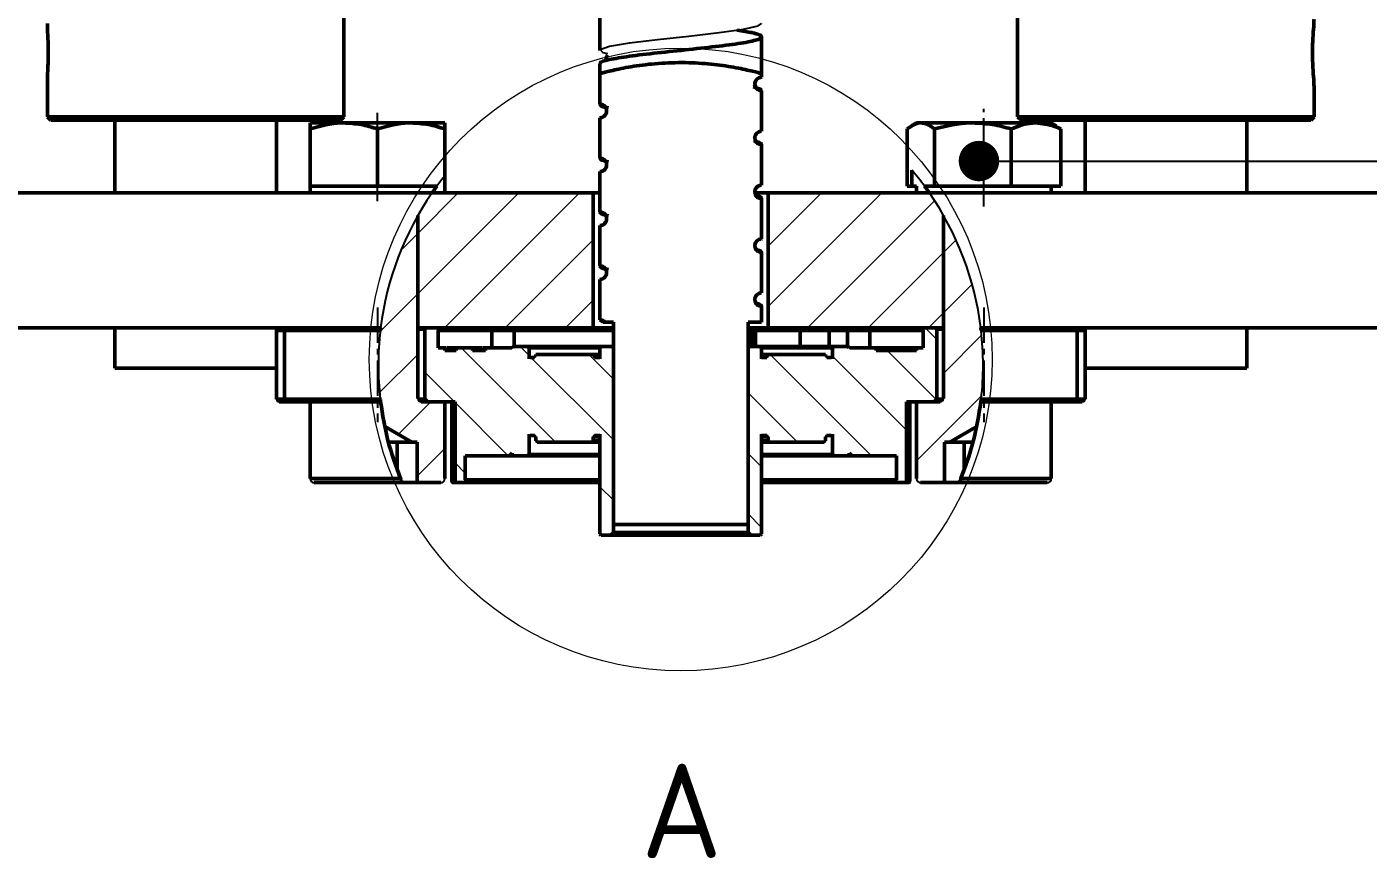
# Model space of a CAD drawing. Header units: millimetres. Extents: x 55 to 11032, y -227 to 3957.
# Drawn here: x 2209.2 to 2308.7, y 1951.5 to 2013.2 of the extents above; entities that cross this region are included whole.
import ezdxf
from ezdxf import colors
from ezdxf.entities.mleader import LeaderData, LeaderLine
from ezdxf.math import Vec2, Vec3

# ---------------------------------------------------------------- set-up
doc = ezdxf.new("R2010")
doc.units = ezdxf.units.MM
doc.header["$LTSCALE"] = 0.7
doc.linetypes.add('CENTER2', pattern=[1.125, 0.75, -0.125, 0.125, -0.125])
doc.layers.get('0').update_dxf_attribs({"color": 255})
for name, color, linetype, lineweight in [('AM_5', 10, 'Continuous', 25), ('AMC_Contour', 7, 'Continuous', 50), ('CON', 7, 'Continuous', 50)]:
    doc.layers.add(name, color=color, linetype=linetype, lineweight=lineweight)
doc.styles.add('TCVN-7284', font='tcvn+7284-2003r.ttf')
doc.styles.add('TCVN7824', font='tcvn+7284-2003r.ttf', dxfattribs={"height": 3.5})
pattern_1 = [(45, (212.7747, 1481.1403), (-2.245064, 2.245064), [])]
pattern_2 = [(135, (212.7747, 1481.1403), (-2.245064, -2.245064), [])]

# ---------------------------------------------------------------- blocks, each defined once
blk = doc.blocks.new('_Dot')
at = {"color": 0, "linetype": 'ByBlock', "lineweight": -2}
blk.add_line((-0.5, 0), (-1, 0), dxfattribs=at)
at = {"color": 0, "linetype": 'ByBlock', "const_width": 0.5}
blk.add_lwpolyline([(-0.25, 0, 1), (0.25, 0, 1)], format="xyb", close=True, dxfattribs=at)
blk = doc.blocks.new('*U846')
at = {"layer": 'AM_5', "color": 0, "linetype": 'CENTER2', "ltscale": 5, "transparency": 16777216}
blk.add_line((0, -3.432), (0, 3.432), dxfattribs=at)
blk = doc.blocks.new('*U847')
at = {"layer": 'AM_5', "color": 0, "linetype": 'CENTER2', "ltscale": 5, "transparency": 16777216}
blk.add_line((0, -3.627), (0, 3.627), dxfattribs=at)

msp = doc.modelspace()

# ---------------------------------------------------------------- hatches: boundary and pattern name
at = {"linetype": 'Continuous', "lineweight": 18}
h = msp.add_hatch(dxfattribs=at)
h.set_pattern_fill('ANSI31', style=0)
h.set_pattern_definition(pattern_1)
edge = h.paths.add_edge_path(flags=0)
edge.add_line((2251.234, 2000.912), (2239.279, 2000.912))
edge.add_arc((2257.734, 1988.15), 22.438, 145.3351, 150.35121)
edge.add_line((2238.234, 1999.25), (2238.234, 1990.912))
edge.add_line((2238.234, 1990.912), (2251.234, 1990.912))
edge.add_line((2251.234, 1990.912), (2251.234, 2000.912))
h = msp.add_hatch(dxfattribs=at)
h.set_pattern_fill('ANSI31', style=0)
h.set_pattern_definition(pattern_1)
edge = h.paths.add_edge_path(flags=0)
edge.add_line((2276.188, 2000.912), (2264.234, 2000.912))
edge.add_line((2264.234, 2000.912), (2264.234, 1990.912))
edge.add_line((2264.234, 1990.912), (2277.234, 1990.912))
edge.add_line((2277.234, 1990.912), (2277.234, 1999.25))
edge.add_arc((2257.734, 1988.15), 22.438, 29.64879, 34.6649)
h = msp.add_hatch(dxfattribs=at)
h.set_pattern_fill('ANSI31', style=0)
h.set_pattern_definition(pattern_1)
edge = h.paths.add_edge_path(flags=0)
edge.add_arc((2257.734, 1988.15), 22.438, 150.35121, 191.77538)
edge.add_line((2235.768, 1983.571), (2237.776, 1982.412))
edge.add_line((2237.776, 1982.412), (2238.169, 1982.412))
edge.add_line((2238.169, 1982.412), (2238.169, 1979.412))
edge.add_line((2238.169, 1979.412), (2239.934, 1979.412))
edge.add_arc((2239.934, 1979.712), 0.3, 270, 360)
edge.add_line((2240.234, 1979.712), (2240.234, 1985.412))
edge.add_line((2240.234, 1985.412), (2238.484, 1985.412))
edge.add_arc((2238.484, 1985.662), 0.25, 180, 270, ccw=False)
edge.add_line((2238.234, 1985.662), (2238.234, 1999.25))
h = msp.add_hatch(dxfattribs=at)
h.set_pattern_fill('ANSI31', style=0)
h.set_pattern_definition(pattern_1)
edge = h.paths.add_edge_path(flags=0)
edge.add_arc((2276.984, 1985.662), 0.25, 270, 360, ccw=False)
edge.add_line((2276.984, 1985.412), (2275.234, 1985.412))
edge.add_line((2275.234, 1985.412), (2275.234, 1979.712))
edge.add_arc((2275.534, 1979.712), 0.3, 180, 270)
edge.add_line((2275.534, 1979.412), (2277.298, 1979.412))
edge.add_line((2277.298, 1979.412), (2277.298, 1982.412))
edge.add_line((2277.298, 1982.412), (2277.692, 1982.412))
edge.add_line((2277.692, 1982.412), (2279.699, 1983.571))
edge.add_arc((2257.734, 1988.15), 22.438, 348.22462, 389.64879)
edge.add_line((2277.234, 1999.25), (2277.234, 1985.662))
h = msp.add_hatch(dxfattribs=at)
h.set_pattern_fill('ANSI31', angle=90, style=0)
h.set_pattern_definition(pattern_2)
edge = h.paths.add_edge_path(flags=0)
edge.add_arc((2246.884, 1982.812), 0.1, 0, 90, ccw=False)
edge.add_line((2246.984, 1982.812), (2246.984, 1982.512))
edge.add_arc((2247.084, 1982.512), 0.1, 180, 270)
edge.add_line((2247.084, 1982.412), (2251.134, 1982.412))
edge.add_arc((2251.134, 1982.512), 0.1, 270, 360)
edge.add_line((2251.234, 1982.512), (2251.234, 1982.812))
edge.add_arc((2251.334, 1982.812), 0.1, 90, 180, ccw=False)
edge.add_line((2251.334, 1982.912), (2251.634, 1982.912))
edge.add_arc((2251.634, 1983.012), 0.1, 270, 360)
edge.add_line((2251.734, 1983.012), (2251.734, 1975.612))
edge.add_line((2251.734, 1975.612), (2251.834, 1975.512))
edge.add_line((2251.834, 1975.512), (2252.534, 1975.512))
edge.add_line((2252.534, 1975.512), (2252.734, 1975.712))
edge.add_line((2252.734, 1975.712), (2252.734, 1989.412))
edge.add_line((2252.734, 1989.412), (2252.634, 1989.512))
edge.add_line((2252.634, 1989.512), (2251.834, 1989.512))
edge.add_line((2251.834, 1989.512), (2251.734, 1989.412))
edge.add_line((2251.734, 1989.412), (2251.734, 1988.612))
edge.add_arc((2251.634, 1988.612), 0.1, 360, 450)
edge.add_line((2251.634, 1988.712), (2251.334, 1988.712))
edge.add_arc((2251.334, 1988.812), 0.1, 180, 270, ccw=False)
edge.add_line((2251.234, 1988.812), (2251.234, 1988.912))
edge.add_line((2251.234, 1988.912), (2246.984, 1988.912))
edge.add_line((2246.984, 1988.912), (2246.984, 1988.812))
edge.add_arc((2246.884, 1988.812), 0.1, 270, 360, ccw=False)
edge.add_line((2246.884, 1988.712), (2246.584, 1988.712))
edge.add_arc((2246.584, 1988.612), 0.1, 90, 180)
edge.add_line((2246.484, 1988.612), (2246.484, 1989.412))
edge.add_line((2246.484, 1989.412), (2246.384, 1989.512))
edge.add_line((2246.384, 1989.512), (2245.334, 1989.512))
edge.add_line((2245.334, 1989.512), (2245.263, 1989.441))
edge.add_arc((2245.192, 1989.512), 0.1, 270, 315, ccw=False)
edge.add_line((2245.192, 1989.412), (2243.234, 1989.412))
edge.add_line((2243.234, 1989.412), (2243.234, 1989.212))
edge.add_line((2243.234, 1989.212), (2242.284, 1989.212))
edge.add_line((2242.284, 1989.212), (2242.284, 1989.412))
edge.add_line((2242.284, 1989.412), (2241.08, 1989.412))
edge.add_line((2241.08, 1989.412), (2241.08, 1989.212))
edge.add_line((2241.08, 1989.212), (2240.234, 1989.212))
edge.add_line((2240.234, 1989.212), (2240.234, 1989.412))
edge.add_line((2240.234, 1989.412), (2239.734, 1989.412))
edge.add_line((2239.734, 1989.412), (2239.734, 1990.712))
edge.add_arc((2239.534, 1990.712), 0.2, 0, 90)
edge.add_line((2239.534, 1990.912), (2238.834, 1990.912))
edge.add_line((2238.834, 1990.912), (2238.734, 1990.812))
edge.add_line((2238.734, 1990.812), (2238.734, 1985.612))
edge.add_line((2238.734, 1985.612), (2238.934, 1985.412))
edge.add_line((2238.934, 1985.412), (2240.984, 1985.412))
edge.add_line((2240.984, 1985.412), (2240.984, 1979.412))
edge.add_line((2240.984, 1979.412), (2241.534, 1979.412))
edge.add_arc((2241.534, 1979.612), 0.2, 270, 360)
edge.add_line((2241.734, 1979.612), (2241.734, 1981.412))
edge.add_line((2241.734, 1981.412), (2245.034, 1981.412))
edge.add_line((2245.034, 1981.412), (2245.234, 1981.612))
edge.add_line((2245.234, 1981.612), (2245.234, 1981.412))
edge.add_line((2245.234, 1981.412), (2246.384, 1981.412))
edge.add_line((2246.384, 1981.412), (2246.484, 1981.512))
edge.add_line((2246.484, 1981.512), (2246.484, 1983.012))
edge.add_arc((2246.584, 1983.012), 0.1, 180, 270)
edge.add_line((2246.584, 1982.912), (2246.884, 1982.912))
h = msp.add_hatch(dxfattribs=at)
h.set_pattern_fill('ANSI31', angle=90, style=0)
h.set_pattern_definition(pattern_2)
edge = h.paths.add_edge_path(flags=0)
edge.add_arc((2268.584, 1982.812), 0.1, 90, 180, ccw=False)
edge.add_line((2268.584, 1982.912), (2268.884, 1982.912))
edge.add_arc((2268.884, 1983.012), 0.1, 270, 360)
edge.add_line((2268.984, 1983.012), (2268.984, 1981.512))
edge.add_line((2268.984, 1981.512), (2269.084, 1981.412))
edge.add_line((2269.084, 1981.412), (2270.234, 1981.412))
edge.add_line((2270.234, 1981.412), (2270.234, 1981.612))
edge.add_line((2270.234, 1981.612), (2270.434, 1981.412))
edge.add_line((2270.434, 1981.412), (2273.734, 1981.412))
edge.add_line((2273.734, 1981.412), (2273.734, 1979.612))
edge.add_arc((2273.934, 1979.612), 0.2, 180, 270)
edge.add_line((2273.934, 1979.412), (2274.484, 1979.412))
edge.add_line((2274.484, 1979.412), (2274.484, 1985.412))
edge.add_line((2274.484, 1985.412), (2276.534, 1985.412))
edge.add_line((2276.534, 1985.412), (2276.734, 1985.612))
edge.add_line((2276.734, 1985.612), (2276.734, 1990.812))
edge.add_line((2276.734, 1990.812), (2276.634, 1990.912))
edge.add_line((2276.634, 1990.912), (2275.934, 1990.912))
edge.add_arc((2275.934, 1990.712), 0.2, 90, 180)
edge.add_line((2275.734, 1990.712), (2275.734, 1989.412))
edge.add_line((2275.734, 1989.412), (2275.234, 1989.412))
edge.add_line((2275.234, 1989.412), (2275.234, 1989.212))
edge.add_line((2275.234, 1989.212), (2272.234, 1989.212))
edge.add_line((2272.234, 1989.212), (2272.234, 1989.412))
edge.add_line((2272.234, 1989.412), (2270.275, 1989.412))
edge.add_arc((2270.275, 1989.512), 0.1, 225, 270, ccw=False)
edge.add_line((2270.204, 1989.441), (2270.134, 1989.512))
edge.add_line((2270.134, 1989.512), (2269.084, 1989.512))
edge.add_line((2269.084, 1989.512), (2268.984, 1989.412))
edge.add_line((2268.984, 1989.412), (2268.984, 1988.612))
edge.add_arc((2268.884, 1988.612), 0.1, 0, 90)
edge.add_line((2268.884, 1988.712), (2268.584, 1988.712))
edge.add_arc((2268.584, 1988.812), 0.1, 180, 270, ccw=False)
edge.add_line((2268.484, 1988.812), (2268.484, 1988.912))
edge.add_line((2268.484, 1988.912), (2264.234, 1988.912))
edge.add_line((2264.234, 1988.912), (2264.234, 1988.812))
edge.add_arc((2264.134, 1988.812), 0.1, -90, 0, ccw=False)
edge.add_line((2264.134, 1988.712), (2263.834, 1988.712))
edge.add_arc((2263.834, 1988.612), 0.1, 90, 180)
edge.add_line((2263.734, 1988.612), (2263.734, 1989.412))
edge.add_line((2263.734, 1989.412), (2263.634, 1989.512))
edge.add_line((2263.634, 1989.512), (2262.834, 1989.512))
edge.add_line((2262.834, 1989.512), (2262.734, 1989.412))
edge.add_line((2262.734, 1989.412), (2262.734, 1975.712))
edge.add_line((2262.734, 1975.712), (2262.934, 1975.512))
edge.add_line((2262.934, 1975.512), (2263.634, 1975.512))
edge.add_line((2263.634, 1975.512), (2263.734, 1975.612))
edge.add_line((2263.734, 1975.612), (2263.734, 1983.012))
edge.add_arc((2263.834, 1983.012), 0.1, 180, 270)
edge.add_line((2263.834, 1982.912), (2264.134, 1982.912))
edge.add_arc((2264.134, 1982.812), 0.1, 0, 90, ccw=False)
edge.add_line((2264.234, 1982.812), (2264.234, 1982.512))
edge.add_arc((2264.334, 1982.512), 0.1, 180, 270)
edge.add_line((2264.334, 1982.412), (2268.384, 1982.412))
edge.add_arc((2268.384, 1982.512), 0.1, 270, 360)
edge.add_line((2268.484, 1982.512), (2268.484, 1982.812))

# ---------------------------------------------------------------- linework, layer by layer
at = {"color": 7, "linetype": 'Continuous', "lineweight": 25, "flags": 128}
for points in [[(2252.314, 2011.237), (2251.986, 2011.312), (2251.765, 2011.563), (2252.452, 2011.812), (2253.94, 2012.061), (2256.011, 2012.312), (2258.345, 2012.563), (2260.58, 2012.812), (2262.382, 2013.061), (2263.481, 2013.312), (2263.734, 2013.498), (2263.734, 2013.498)], [(2228.405, 1990.912), (2228.389, 1990.908), (2228.373, 1990.897), (2228.359, 1990.878), (2228.346, 1990.854), (2228.336, 1990.823), (2228.329, 1990.789), (2228.324, 1990.751), (2228.322, 1990.712)], [(2243.626, 1990.912), (2243.642, 1990.908), (2243.658, 1990.897), (2243.672, 1990.878), (2243.684, 1990.854), (2243.695, 1990.823), (2243.702, 1990.789), (2243.707, 1990.751), (2243.709, 1990.712)], [(2271.759, 1990.712), (2271.76, 1990.751), (2271.765, 1990.789), (2271.773, 1990.823), (2271.783, 1990.854), (2271.795, 1990.878), (2271.81, 1990.897), (2271.825, 1990.908), (2271.841, 1990.912)], [(2287.145, 1990.712), (2287.143, 1990.751), (2287.139, 1990.789), (2287.131, 1990.823), (2287.121, 1990.854), (2287.108, 1990.878), (2287.094, 1990.897), (2287.079, 1990.908), (2287.063, 1990.912)], [(2228.405, 1985.412), (2228.389, 1985.416), (2228.373, 1985.427), (2228.359, 1985.446), (2228.346, 1985.471), (2228.336, 1985.501), (2228.329, 1985.536), (2228.324, 1985.573), (2228.322, 1985.612)], [(2287.145, 1985.612), (2287.143, 1985.573), (2287.139, 1985.536), (2287.131, 1985.501), (2287.121, 1985.471), (2287.108, 1985.446), (2287.094, 1985.427), (2287.079, 1985.416), (2287.063, 1985.412)]]:
    msp.add_lwpolyline(points, dxfattribs=at)
at = {"color": 7, "linetype": 'Continuous', "lineweight": 18}
msp.add_circle((2257.734, 1988.559), 23.109, dxfattribs=at)
at = {"color": 7, "linetype": 'Continuous', "lineweight": 25}
for centre, radius, start, end in [((2225.958, 2011.312), 15.224, 176.05524, 183.90224), ((2283.563, 2011.313), 21.125, 356.67893, 3.26975), ((2257.734, 1988.15), 22.438, 141.25492, 143.76776), ((2257.734, 1988.15), 22.438, 36.23224, 40.11171), ((2257.734, 1988.15), 22.438, 145.3351, 172.92914), ((2257.734, 1988.15), 22.438, 7.07086, 34.6649), ((2227.934, 1990.712), 0.2, 90, 180), ((2239.534, 1990.712), 0.2, 0, 90), ((2245.178, 1990.728), 0.185, 355.04245, 83.98546), ((2270.289, 1990.728), 0.185, 96.01454, 184.95755), ((2275.934, 1990.712), 0.2, 90, 180), ((2287.534, 1990.712), 0.2, 0, 90), ((2257.734, 1988.15), 22.438, 173.44349, 186.49481), ((2257.734, 1988.15), 22.438, 353.50519, 6.55651), ((2245.192, 1989.512), 0.1, 270, 315), ((2246.884, 1988.812), 0.1, 270, 360), ((2251.334, 1988.812), 0.1, 180, 270), ((2264.134, 1988.812), 0.1, 270, 0), ((2268.584, 1988.812), 0.1, 180, 270), ((2270.275, 1989.512), 0.1, 225, 270), ((2246.584, 1988.612), 0.1, 90, 180), ((2251.634, 1988.612), 0.1, 360, 90), ((2263.834, 1988.612), 0.1, 90, 180), ((2268.884, 1988.612), 0.1, 0, 90), ((2227.934, 1985.612), 0.2, 180, 270), ((2238.484, 1985.662), 0.25, 180, 270), ((2276.984, 1985.662), 0.25, 270, 0), ((2287.534, 1985.612), 0.2, 270, 0), ((2246.584, 1983.012), 0.1, 180, 270), ((2246.884, 1982.812), 0.1, 0, 90), ((2251.334, 1982.812), 0.1, 90, 180), ((2251.634, 1983.012), 0.1, 270, 0), ((2263.834, 1983.012), 0.1, 180, 270), ((2264.134, 1982.812), 0.1, 0, 90), ((2268.584, 1982.812), 0.1, 90, 180), ((2268.884, 1983.012), 0.1, 270, 0), ((2247.084, 1982.512), 0.1, 180, 270), ((2251.134, 1982.512), 0.1, 270, 360), ((2264.334, 1982.512), 0.1, 180, 270), ((2268.384, 1982.512), 0.1, 270, 0), ((2230.534, 1979.712), 0.3, 180, 270), ((2239.934, 1979.712), 0.3, 270, 0), ((2241.534, 1979.612), 0.2, 270, 0), ((2273.934, 1979.612), 0.2, 180, 270), ((2275.534, 1979.712), 0.3, 180, 270), ((2284.934, 1979.712), 0.3, 270, 0)]:
    msp.add_arc(centre, radius, start, end, dxfattribs=at)
at = {"layer": 'AM_5', "linetype": 'CENTER2', "ltscale": 5}
for p, q in [((2235.234, 1992.412), (2235.234, 1983.912)), ((2280.234, 1992.412), (2280.234, 1983.912))]:
    msp.add_line(p, q, dxfattribs=at)
at = {"layer": 'CON', "color": 7, "linetype": 'Continuous'}
for p, q in [((2232.734, 2006.562), (2232.734, 2016.062)), ((2282.734, 2016.062), (2282.734, 2006.562)), ((2251.734, 2014.498), (2251.734, 2011.498)), ((2263.734, 2009.771), (2263.734, 2012.498)), ((2251.734, 2010.498), (2251.734, 2009.771)), ((2251.734, 2009.771), (2251.734, 2007.498)), ((2263.734, 2009.498), (2263.734, 2009.771)), ((2210.734, 2009.13), (2210.734, 2006.562)), ((2263.225, 2008.853), (2263.216, 2008.929)), ((2304.734, 2006.562), (2304.734, 2008.812)), ((2263.734, 2005.498), (2263.734, 2008.498)), ((2252.289, 2007.005), (2252.234, 2006.998)), ((2210.734, 2006.562), (2210.984, 2006.312)), ((2232.734, 2006.562), (2210.734, 2006.562)), ((2210.984, 2006.312), (2232.484, 2006.312)), ((2215.734, 2006.312), (2215.734, 2000.912)), ((2227.734, 2000.912), (2227.734, 2006.312)), ((2230.234, 2006.112), (2232.734, 2006.112)), ((2230.234, 2001.412), (2230.234, 2005.666)), ((2232.484, 2006.312), (2232.734, 2006.562)), ((2232.734, 2006.112), (2237.734, 2006.112)), ((2235.234, 2001.412), (2235.234, 2005.666)), ((2237.734, 2006.112), (2240.234, 2006.112)), ((2240.234, 2002.193), (2240.234, 2005.666)), ((2251.734, 2006.498), (2251.734, 2003.498)), ((2274.538, 2001.412), (2274.538, 2005.666)), ((2275.234, 2006.112), (2274.857, 2005.895)), ((2275.234, 2006.112), (2275.552, 2006.112)), ((2275.552, 2006.112), (2279.413, 2006.112)), ((2276.565, 2001.412), (2276.565, 2005.666)), ((2279.413, 2006.112), (2284.095, 2006.112)), ((2282.261, 2001.412), (2282.261, 2005.666)), ((2282.734, 2006.562), (2282.984, 2006.312)), ((2304.734, 2006.562), (2282.734, 2006.562)), ((2282.984, 2006.312), (2304.484, 2006.312)), ((2284.095, 2006.112), (2285.234, 2006.112)), ((2285.61, 2005.895), (2285.234, 2006.112)), ((2285.574, 2005.833), (2285.929, 2005.666)), ((2285.929, 2001.412), (2285.929, 2005.666)), ((2287.734, 2006.312), (2287.734, 2000.912)), ((2299.734, 2000.912), (2299.734, 2006.312)), ((2304.484, 2006.312), (2304.734, 2006.562)), ((2263.137, 2004.791), (2263.201, 2004.776)), ((2263.734, 2001.498), (2263.734, 2004.498)), ((2252.289, 2003.005), (2252.234, 2002.998)), ((2240.234, 2001.412), (2240.234, 2002.193)), ((2251.734, 2002.498), (2251.734, 1999.498)), ((2274.894, 2001.412), (2274.894, 2002.606)), ((2202.734, 2000.912), (2239.279, 2000.912)), ((2230.234, 2001.412), (2230.234, 2000.912)), ((2230.234, 2001.412), (2232.734, 2001.412)), ((2232.734, 2001.412), (2235.234, 2001.412)), ((2235.234, 2001.412), (2237.734, 2001.412)), ((2237.734, 2001.412), (2239.635, 2001.412)), ((2239.279, 2000.912), (2239.635, 2001.412)), ((2240.234, 2000.912), (2239.279, 2000.912)), ((2251.234, 2000.912), (2239.279, 2000.912)), ((2240.234, 2000.912), (2240.234, 2001.412)), ((2251.234, 2000.912), (2251.234, 1990.912)), ((2251.734, 2000.912), (2251.234, 2000.912)), ((2264.234, 2000.912), (2263.336, 2000.912)), ((2264.234, 1990.912), (2264.234, 2000.912)), ((2276.188, 2000.912), (2264.234, 2000.912)), ((2274.538, 2001.412), (2274.894, 2001.412)), ((2275.234, 2001.412), (2274.894, 2001.412)), ((2275.234, 2001.412), (2275.234, 2000.912)), ((2276.188, 2000.912), (2275.234, 2000.912)), ((2275.833, 2001.412), (2276.188, 2000.912)), ((2275.833, 2001.412), (2276.565, 2001.412)), ((2276.188, 2000.912), (2312.734, 2000.912)), ((2276.565, 2001.412), (2279.413, 2001.412)), ((2279.413, 2001.412), (2282.261, 2001.412)), ((2282.261, 2001.412), (2284.095, 2001.412)), ((2284.095, 2001.412), (2285.929, 2001.412)), ((2285.234, 2000.912), (2285.234, 2001.412)), ((2263.734, 1997.498), (2263.734, 2000.498)), ((2238.234, 1999.25), (2238.234, 1985.662)), ((2238.234, 1990.912), (2238.234, 1999.25)), ((2277.234, 1985.662), (2277.234, 1999.25)), ((2277.234, 1999.25), (2277.234, 1990.912)), ((2251.734, 1998.498), (2251.734, 1995.498)), ((2263.734, 1993.498), (2263.734, 1996.498)), ((2251.734, 1994.498), (2251.734, 1991.498)), ((2263.734, 1991.312), (2263.734, 1992.498)), ((2202.734, 1990.912), (2235.467, 1990.912)), ((2215.734, 1990.912), (2215.734, 1987.912)), ((2227.734, 1990.712), (2227.734, 1990.912)), ((2251.234, 1990.912), (2238.234, 1990.912)), ((2238.734, 1990.812), (2238.234, 1990.812)), ((2238.734, 1990.812), (2238.834, 1990.912)), ((2238.734, 1985.612), (2238.734, 1990.812)), ((2239.534, 1990.912), (2238.834, 1990.912)), ((2252.734, 1990.912), (2251.234, 1990.912)), ((2251.986, 1991.312), (2251.734, 1991.498)), ((2252.734, 1991.312), (2252.122, 1991.312)), ((2252.734, 1991.312), (2252.734, 1976.312)), ((2263.734, 1991.312), (2262.734, 1991.312)), ((2262.734, 1976.312), (2262.734, 1991.312)), ((2264.234, 1990.912), (2262.734, 1990.912)), ((2277.234, 1990.912), (2264.234, 1990.912)), ((2276.634, 1990.912), (2275.934, 1990.912)), ((2276.634, 1990.912), (2276.734, 1990.812)), ((2277.234, 1990.812), (2276.734, 1990.812)), ((2276.734, 1990.812), (2276.734, 1985.612)), ((2280.001, 1990.912), (2312.734, 1990.912)), ((2287.734, 1990.912), (2287.734, 1990.712)), ((2299.734, 1987.912), (2299.734, 1990.912)), ((2227.734, 1985.612), (2227.734, 1990.712)), ((2228.322, 1990.712), (2227.734, 1990.712)), ((2235.443, 1990.712), (2228.322, 1990.712)), ((2228.322, 1990.712), (2228.322, 1985.612)), ((2239.734, 1989.412), (2239.734, 1990.712)), ((2243.709, 1989.412), (2243.709, 1990.712)), ((2245.362, 1990.712), (2243.709, 1990.712)), ((2263.017, 1989.512), (2263.017, 1990.712)), ((2263.284, 1990.712), (2263.017, 1990.712)), ((2266.601, 1990.712), (2263.284, 1990.712)), ((2263.284, 1989.512), (2263.284, 1990.712)), ((2268.751, 1990.712), (2266.601, 1990.712)), ((2266.601, 1989.512), (2266.601, 1990.712)), ((2270.105, 1990.712), (2268.751, 1990.712)), ((2268.751, 1989.512), (2268.751, 1990.712)), ((2271.759, 1990.712), (2270.105, 1990.712)), ((2271.759, 1989.412), (2271.759, 1990.712)), ((2275.734, 1990.712), (2275.734, 1989.412)), ((2287.145, 1990.712), (2280.025, 1990.712)), ((2287.145, 1985.612), (2287.145, 1990.712)), ((2287.734, 1990.712), (2287.145, 1990.712)), ((2287.734, 1990.712), (2287.734, 1985.612)), ((2239.734, 1989.412), (2240.234, 1989.412)), ((2240.234, 1989.212), (2240.234, 1989.412)), ((2240.312, 1989.412), (2240.234, 1989.412)), ((2241.08, 1989.212), (2240.234, 1989.212)), ((2240.37, 1989.412), (2240.37, 1989.212)), ((2241.08, 1989.212), (2241.08, 1989.412)), ((2241.08, 1989.412), (2242.284, 1989.412)), ((2242.284, 1989.412), (2242.284, 1989.212)), ((2243.234, 1989.212), (2242.284, 1989.212)), ((2242.998, 1989.412), (2242.998, 1989.212)), ((2243.234, 1989.412), (2243.055, 1989.412)), ((2243.234, 1989.412), (2243.234, 1989.212)), ((2243.234, 1989.412), (2245.192, 1989.412)), ((2245.263, 1989.441), (2245.334, 1989.512)), ((2245.334, 1989.512), (2246.384, 1989.512)), ((2246.384, 1989.512), (2246.484, 1989.412)), ((2246.384, 1989.512), (2251.834, 1989.512)), ((2246.484, 1989.412), (2246.484, 1988.612)), ((2251.734, 1989.412), (2246.484, 1989.412)), ((2246.984, 1988.812), (2246.984, 1988.912)), ((2246.984, 1988.912), (2251.234, 1988.912)), ((2251.234, 1988.812), (2251.234, 1988.912)), ((2251.734, 1988.912), (2251.234, 1988.912)), ((2251.734, 1989.412), (2251.834, 1989.512)), ((2251.734, 1988.612), (2251.734, 1989.412)), ((2251.834, 1989.512), (2252.634, 1989.512)), ((2252.634, 1989.512), (2252.734, 1989.412)), ((2252.634, 1989.512), (2252.734, 1989.512)), ((2252.734, 1975.712), (2252.734, 1989.412)), ((2262.734, 1989.412), (2262.834, 1989.512)), ((2262.734, 1989.512), (2262.834, 1989.512)), ((2262.734, 1989.412), (2262.734, 1975.712)), ((2262.834, 1989.512), (2263.634, 1989.512)), ((2263.634, 1989.512), (2263.734, 1989.412)), ((2263.634, 1989.512), (2269.084, 1989.512)), ((2263.734, 1989.412), (2263.734, 1988.612)), ((2268.984, 1989.412), (2263.734, 1989.412)), ((2264.234, 1988.912), (2263.734, 1988.912)), ((2264.234, 1988.912), (2264.234, 1988.812)), ((2264.234, 1988.912), (2268.484, 1988.912)), ((2268.484, 1988.912), (2268.484, 1988.812)), ((2268.984, 1989.412), (2269.084, 1989.512)), ((2268.984, 1988.612), (2268.984, 1989.412)), ((2269.084, 1989.512), (2270.134, 1989.512)), ((2270.134, 1989.512), (2270.204, 1989.441)), ((2270.275, 1989.412), (2272.234, 1989.412)), ((2272.234, 1989.212), (2272.234, 1989.412)), ((2275.234, 1989.412), (2272.234, 1989.412)), ((2275.234, 1989.212), (2272.234, 1989.212)), ((2275.234, 1989.412), (2275.234, 1989.212)), ((2275.234, 1989.412), (2275.734, 1989.412)), ((2215.734, 1987.912), (2221.734, 1987.912)), ((2221.734, 1987.912), (2227.734, 1987.912)), ((2246.584, 1988.712), (2246.884, 1988.712)), ((2251.334, 1988.712), (2251.634, 1988.712)), ((2251.634, 1988.712), (2251.734, 1988.712)), ((2263.734, 1988.712), (2263.834, 1988.712)), ((2263.834, 1988.712), (2264.134, 1988.712)), ((2268.584, 1988.712), (2268.884, 1988.712)), ((2287.734, 1987.912), (2299.734, 1987.912)), ((2227.734, 1985.612), (2228.322, 1985.612)), ((2228.405, 1985.412), (2227.934, 1985.412)), ((2228.322, 1985.612), (2235.44, 1985.612)), ((2235.464, 1985.412), (2228.405, 1985.412)), ((2230.234, 1985.412), (2230.234, 1979.712)), ((2238.239, 1985.612), (2238.734, 1985.612)), ((2238.484, 1985.412), (2240.234, 1985.412)), ((2238.934, 1985.412), (2238.734, 1985.612)), ((2240.984, 1985.412), (2238.934, 1985.412)), ((2240.234, 1985.412), (2240.234, 1979.712)), ((2240.739, 1979.612), (2240.739, 1985.412)), ((2240.984, 1985.412), (2240.984, 1979.412)), ((2274.484, 1979.412), (2274.484, 1985.412)), ((2276.534, 1985.412), (2274.484, 1985.412)), ((2274.728, 1985.412), (2274.728, 1979.612)), ((2275.234, 1979.712), (2275.234, 1985.412)), ((2275.234, 1985.412), (2276.984, 1985.412)), ((2276.734, 1985.612), (2276.534, 1985.412)), ((2276.734, 1985.612), (2277.229, 1985.612)), ((2287.063, 1985.412), (2280.004, 1985.412)), ((2280.027, 1985.612), (2287.145, 1985.612)), ((2285.234, 1979.712), (2285.234, 1985.412)), ((2287.534, 1985.412), (2287.063, 1985.412)), ((2287.145, 1985.612), (2287.734, 1985.612)), ((2235.768, 1983.571), (2237.776, 1982.412)), ((2246.484, 1983.012), (2246.484, 1981.512)), ((2246.884, 1982.912), (2246.584, 1982.912)), ((2246.984, 1982.512), (2246.984, 1982.812)), ((2251.234, 1982.512), (2251.234, 1982.812)), ((2251.634, 1982.912), (2251.334, 1982.912)), ((2251.734, 1982.912), (2251.634, 1982.912)), ((2251.734, 1975.612), (2251.734, 1983.012)), ((2263.734, 1983.012), (2263.734, 1975.612)), ((2263.834, 1982.912), (2263.734, 1982.912)), ((2264.134, 1982.912), (2263.834, 1982.912)), ((2264.234, 1982.812), (2264.234, 1982.512)), ((2268.484, 1982.812), (2268.484, 1982.512)), ((2268.884, 1982.912), (2268.584, 1982.912)), ((2268.984, 1981.512), (2268.984, 1983.012)), ((2277.692, 1982.412), (2279.699, 1983.571)), ((2236.058, 1982.412), (2237.435, 1982.412)), ((2236.701, 1982.412), (2236.701, 1980.444)), ((2237.435, 1982.412), (2237.776, 1982.412)), ((2237.776, 1982.412), (2238.169, 1982.412)), ((2238.169, 1982.412), (2238.169, 1979.412)), ((2247.084, 1982.412), (2251.134, 1982.412)), ((2251.734, 1982.412), (2251.134, 1982.412)), ((2264.334, 1982.412), (2263.734, 1982.412)), ((2264.334, 1982.412), (2268.384, 1982.412)), ((2277.298, 1982.412), (2277.692, 1982.412)), ((2277.298, 1982.412), (2277.298, 1979.412)), ((2277.692, 1982.412), (2278.032, 1982.412)), ((2278.032, 1982.412), (2279.407, 1982.412)), ((2278.766, 1982.412), (2278.766, 1980.44)), ((2245.034, 1981.412), (2241.734, 1981.412)), ((2241.734, 1981.412), (2241.734, 1979.612)), ((2245.234, 1981.612), (2245.034, 1981.412)), ((2245.234, 1981.412), (2245.034, 1981.412)), ((2245.234, 1981.612), (2245.234, 1981.412)), ((2246.384, 1981.412), (2245.234, 1981.412)), ((2246.484, 1981.512), (2246.384, 1981.412)), ((2251.734, 1981.412), (2246.384, 1981.412)), ((2246.484, 1981.512), (2251.734, 1981.512)), ((2263.734, 1981.512), (2268.984, 1981.512)), ((2269.084, 1981.412), (2263.734, 1981.412)), ((2269.084, 1981.412), (2268.984, 1981.512)), ((2270.234, 1981.412), (2269.084, 1981.412)), ((2270.434, 1981.412), (2270.234, 1981.612)), ((2270.234, 1981.412), (2270.234, 1981.612)), ((2270.434, 1981.412), (2270.234, 1981.412)), ((2273.734, 1981.412), (2270.434, 1981.412)), ((2273.734, 1979.612), (2273.734, 1981.412)), ((2237.067, 1979.412), (2230.534, 1979.412)), ((2238.169, 1979.412), (2237.067, 1979.412)), ((2239.934, 1979.412), (2238.169, 1979.412)), ((2240.838, 1979.412), (2240.984, 1979.412)), ((2241.534, 1979.412), (2240.984, 1979.412)), ((2251.734, 1979.412), (2241.534, 1979.412)), ((2273.934, 1979.412), (2263.734, 1979.412)), ((2274.484, 1979.412), (2273.934, 1979.412)), ((2274.484, 1979.412), (2274.63, 1979.412)), ((2277.298, 1979.412), (2275.534, 1979.412)), ((2277.298, 1979.412), (2278.4, 1979.412)), ((2284.934, 1979.412), (2278.4, 1979.412)), ((2262.734, 1976.312), (2252.734, 1976.312)), ((2251.834, 1975.512), (2251.734, 1975.612)), ((2251.834, 1975.512), (2252.534, 1975.512)), ((2252.734, 1975.712), (2252.534, 1975.512)), ((2262.934, 1975.512), (2252.534, 1975.512)), ((2252.734, 1975.712), (2262.734, 1975.712)), ((2262.934, 1975.512), (2262.734, 1975.712)), ((2262.934, 1975.512), (2263.634, 1975.512)), ((2263.734, 1975.612), (2263.634, 1975.512))]:
    msp.add_line(p, q, dxfattribs=at)
at = {"layer": 'CON', "color": 8, "linetype": 'Continuous'}
for p, q in [((2243.709, 1990.712), (2239.734, 1990.712)), ((2245.362, 1989.512), (2245.362, 1990.712)), ((2252.734, 1990.712), (2245.362, 1990.712)), ((2263.017, 1990.712), (2262.734, 1990.712)), ((2270.105, 1989.512), (2270.105, 1990.712)), ((2275.734, 1990.712), (2271.759, 1990.712)), ((2251.234, 1988.812), (2251.734, 1988.812)), ((2263.734, 1988.812), (2264.234, 1988.812)), ((2251.734, 1982.812), (2251.234, 1982.812)), ((2264.234, 1982.812), (2263.734, 1982.812)), ((2251.234, 1982.512), (2251.734, 1982.512)), ((2263.734, 1982.512), (2264.234, 1982.512)), ((2230.234, 1979.712), (2236.943, 1979.712)), ((2241.734, 1979.612), (2251.734, 1979.612)), ((2263.734, 1979.612), (2273.734, 1979.612)), ((2278.524, 1979.712), (2285.234, 1979.712))]:
    msp.add_line(p, q, dxfattribs=at)
at = {"layer": 'CON', "color": 7, "linetype": 'Continuous'}
for points, knots in [([(2304.731, 2013.809), (2304.724, 2013.65), (2304.711, 2013.316), (2304.647, 2012.548), (2304.616, 2011.858), (2304.605, 2011.131), (2304.634, 2010.231), (2304.711, 2009.31), (2304.724, 2008.973), (2304.731, 2008.812)], [0, 0, 0, 0, 0.155571, 0.327914, 0.414339, 0.499827, 0.672688, 0.843342, 1, 1, 1, 1]), ([(2210.742, 2009.13), (2210.74, 2009.199), (2210.733, 2009.454), (2210.771, 2010.081), (2210.791, 2010.765), (2210.8, 2011.495), (2210.781, 2012.384), (2210.733, 2013.169), (2210.74, 2013.424), (2210.742, 2013.495)], [0, 0, 0, 0, 0.078898, 0.289674, 0.395373, 0.499925, 0.711335, 0.920047, 1, 1, 1, 1]), ([(2251.822, 2010.498), (2251.796, 2010.52), (2251.668, 2010.625), (2252.36, 2010.812), (2253.831, 2011.061), (2255.969, 2011.312), (2258.358, 2011.563), (2260.654, 2011.812), (2262.505, 2012.061), (2263.533, 2012.291), (2263.808, 2012.489), (2263.604, 2012.654), (2263.069, 2012.821), (2262.318, 2012.935), (2261.914, 2012.996)], [0, 0, 0, 0, 0.025864, 0.125686, 0.225507, 0.325619, 0.42573, 0.525551, 0.625373, 0.725484, 0.799823, 0.862907, 0.926114, 1, 1, 1, 1]), ([(2252.266, 2011.173), (2252.262, 2011.144), (2252.252, 2011.062), (2252.164, 2010.797), (2252.2, 2010.792), (2252.205, 2010.792)], [0, 0, 0, 0, 0.306428, 0.891909, 1, 1, 1, 1]), ([(2251.734, 2009.771), (2251.798, 2009.789), (2251.925, 2009.826), (2252.918, 2010.077), (2254.399, 2010.361), (2256.286, 2010.572), (2258.322, 2010.61), (2260.26, 2010.47), (2261.927, 2010.209), (2263.152, 2009.931), (2263.681, 2009.785), (2263.722, 2009.774), (2263.734, 2009.771)], [0, 0, 0, 0, 0.104729, 0.209366, 0.316385, 0.425093, 0.531278, 0.634792, 0.739367, 0.847166, 0.955595, 1, 1, 1, 1]), ([(2263.734, 2008.498), (2263.705, 2008.55), (2263.652, 2008.646), (2263.272, 2008.744), (2263.098, 2008.788)], [0, 0, 0, 0, 0.540868, 1, 1, 1, 1]), ([(2263.734, 2009.498), (2263.716, 2009.497), (2263.643, 2009.495), (2263.516, 2009.458), (2263.376, 2009.36), (2263.276, 2009.221), (2263.228, 2009.057), (2263.236, 2008.886), (2263.301, 2008.728), (2263.415, 2008.601), (2263.565, 2008.514), (2263.677, 2008.503), (2263.734, 2008.498)], [0, 0, 0, 0, 0.03338, 0.140753, 0.248126, 0.355498, 0.462871, 0.570244, 0.677617, 0.78499, 0.892363, 1, 1, 1, 1]), ([(2252.366, 2007.225), (2252.226, 2007.254), (2251.783, 2007.346), (2251.754, 2007.436), (2251.734, 2007.498)], [0, 0, 0, 0, 0.31768, 1, 1, 1, 1]), ([(2251.734, 2006.498), (2251.79, 2006.503), (2251.902, 2006.514), (2252.052, 2006.601), (2252.166, 2006.727), (2252.231, 2006.886), (2252.24, 2007.057), (2252.192, 2007.221), (2252.092, 2007.36), (2251.952, 2007.458), (2251.825, 2007.495), (2251.751, 2007.497), (2251.734, 2007.498)], [0, 0, 0, 0, 0.1073725, 0.2147449, 0.3221174, 0.4294898, 0.5368623, 0.6442347, 0.7516072, 0.8589796, 0.9663521, 1, 1, 1, 1]), ([(2232.734, 2006.112), (2232.674, 2006.112), (2231.83, 2006.105), (2231.003, 2005.878), (2230.234, 2005.666)], [0, 0, 0, 0, 0.070201, 1, 1, 1, 1]), ([(2230.234, 2005.666), (2230.234, 2005.733), (2230.234, 2005.995), (2230.234, 2006.062), (2230.234, 2006.112)], [0, 0, 0, 0, 0.257551, 1, 1, 1, 1]), ([(2235.234, 2005.666), (2234.828, 2005.79), (2234.008, 2006.042), (2233.161, 2006.089), (2232.734, 2006.112)], [0, 0, 0, 0, 0.495458, 1, 1, 1, 1]), ([(2237.734, 2006.112), (2237.674, 2006.112), (2236.83, 2006.105), (2236.003, 2005.878), (2235.234, 2005.666)], [0, 0, 0, 0, 0.070201, 1, 1, 1, 1]), ([(2240.234, 2005.666), (2239.828, 2005.79), (2239.008, 2006.042), (2238.161, 2006.089), (2237.734, 2006.112)], [0, 0, 0, 0, 0.495458, 1, 1, 1, 1]), ([(2240.234, 2005.666), (2240.234, 2005.733), (2240.234, 2005.995), (2240.234, 2006.062), (2240.234, 2006.112)], [0, 0, 0, 0, 0.257551, 1, 1, 1, 1]), ([(2275.552, 2006.112), (2275.528, 2006.112), (2275.186, 2006.105), (2274.85, 2005.878), (2274.538, 2005.666)], [0, 0, 0, 0, 0.070201, 1, 1, 1, 1]), ([(2276.565, 2005.666), (2276.401, 2005.79), (2276.069, 2006.042), (2275.725, 2006.089), (2275.552, 2006.112)], [0, 0, 0, 0, 0.495458, 1, 1, 1, 1]), ([(2279.413, 2006.112), (2279.345, 2006.112), (2278.384, 2006.105), (2277.442, 2005.878), (2276.565, 2005.666)], [0, 0, 0, 0, 0.070201, 1, 1, 1, 1]), ([(2282.261, 2005.666), (2281.798, 2005.79), (2280.865, 2006.042), (2279.9, 2006.089), (2279.413, 2006.112)], [0, 0, 0, 0, 0.495458, 1, 1, 1, 1]), ([(2284.095, 2006.112), (2283.928, 2006.106), (2283.307, 2006.081), (2282.703, 2005.841), (2282.261, 2005.666)], [0, 0, 0, 0, 0.2686336, 1, 1, 1, 1]), ([(2285.929, 2005.666), (2285.775, 2005.733), (2285.177, 2005.995), (2284.556, 2006.062), (2284.095, 2006.112)], [0, 0, 0, 0, 0.257551, 1, 1, 1, 1]), ([(2263.734, 2005.498), (2263.716, 2005.497), (2263.643, 2005.495), (2263.516, 2005.458), (2263.376, 2005.36), (2263.276, 2005.221), (2263.228, 2005.057), (2263.236, 2004.886), (2263.301, 2004.728), (2263.415, 2004.601), (2263.565, 2004.514), (2263.677, 2004.503), (2263.734, 2004.498)], [0, 0, 0, 0, 0.03338, 0.140753, 0.248126, 0.355498, 0.462871, 0.570244, 0.677617, 0.78499, 0.892363, 1, 1, 1, 1]), ([(2263.25, 2004.785), (2263.259, 2004.784), (2263.286, 2004.779), (2263.262, 2004.846), (2263.246, 2004.89)], [0, 0, 0, 0, 0.340249, 1, 1, 1, 1]), ([(2263.734, 2004.498), (2263.711, 2004.55), (2263.676, 2004.631), (2263.368, 2004.712), (2263.258, 2004.741)], [0, 0, 0, 0, 0.645914, 1, 1, 1, 1]), ([(2251.734, 2002.498), (2251.79, 2002.503), (2251.902, 2002.514), (2252.052, 2002.601), (2252.166, 2002.727), (2252.231, 2002.886), (2252.24, 2003.057), (2252.192, 2003.221), (2252.092, 2003.36), (2251.952, 2003.458), (2251.825, 2003.495), (2251.751, 2003.497), (2251.734, 2003.498)], [0, 0, 0, 0, 0.107372, 0.214745, 0.322117, 0.42949, 0.536862, 0.644235, 0.751607, 0.85898, 0.966352, 1, 1, 1, 1]), ([(2252.366, 2003.225), (2252.226, 2003.254), (2251.783, 2003.346), (2251.754, 2003.436), (2251.734, 2003.498)], [0, 0, 0, 0, 0.31768, 1, 1, 1, 1]), ([(2263.734, 2001.498), (2263.716, 2001.497), (2263.643, 2001.495), (2263.516, 2001.458), (2263.376, 2001.36), (2263.276, 2001.221), (2263.228, 2001.057), (2263.236, 2000.886), (2263.301, 2000.728), (2263.415, 2000.601), (2263.565, 2000.514), (2263.677, 2000.503), (2263.734, 2000.498)], [0, 0, 0, 0, 0.03338, 0.140753, 0.248126, 0.355498, 0.462871, 0.570244, 0.677617, 0.78499, 0.892363, 1, 1, 1, 1]), ([(2263.734, 2000.498), (2263.711, 2000.55), (2263.676, 2000.631), (2263.368, 2000.712), (2263.258, 2000.741)], [0, 0, 0, 0, 0.645914, 1, 1, 1, 1]), ([(2251.734, 1998.498), (2251.79, 1998.503), (2251.902, 1998.514), (2252.052, 1998.601), (2252.166, 1998.727), (2252.231, 1998.886), (2252.24, 1999.057), (2252.192, 1999.221), (2252.092, 1999.36), (2251.952, 1999.458), (2251.825, 1999.495), (2251.751, 1999.497), (2251.734, 1999.498)], [0, 0, 0, 0, 0.1073725, 0.2147449, 0.3221174, 0.4294898, 0.5368623, 0.6442347, 0.7516072, 0.8589796, 0.9663521, 1, 1, 1, 1]), ([(2252.366, 1999.225), (2252.226, 1999.254), (2251.783, 1999.346), (2251.754, 1999.436), (2251.734, 1999.498)], [0, 0, 0, 0, 0.31768, 1, 1, 1, 1]), ([(2263.734, 1997.498), (2263.716, 1997.497), (2263.643, 1997.495), (2263.516, 1997.458), (2263.376, 1997.36), (2263.276, 1997.221), (2263.228, 1997.057), (2263.236, 1996.886), (2263.301, 1996.728), (2263.415, 1996.601), (2263.565, 1996.514), (2263.677, 1996.503), (2263.734, 1996.498)], [0, 0, 0, 0, 0.03338, 0.140753, 0.248126, 0.355498, 0.462871, 0.570244, 0.677617, 0.78499, 0.892363, 1, 1, 1, 1]), ([(2263.734, 1996.498), (2263.711, 1996.55), (2263.676, 1996.631), (2263.368, 1996.712), (2263.258, 1996.741)], [0, 0, 0, 0, 0.645914, 1, 1, 1, 1]), ([(2251.734, 1994.498), (2251.79, 1994.503), (2251.902, 1994.514), (2252.052, 1994.601), (2252.166, 1994.727), (2252.231, 1994.886), (2252.24, 1995.057), (2252.192, 1995.221), (2252.092, 1995.36), (2251.952, 1995.458), (2251.825, 1995.495), (2251.751, 1995.497), (2251.734, 1995.498)], [0, 0, 0, 0, 0.107372, 0.214745, 0.322117, 0.42949, 0.536862, 0.644235, 0.751607, 0.85898, 0.966352, 1, 1, 1, 1]), ([(2252.366, 1995.225), (2252.226, 1995.254), (2251.783, 1995.346), (2251.754, 1995.436), (2251.734, 1995.498)], [0, 0, 0, 0, 0.31768, 1, 1, 1, 1]), ([(2263.734, 1993.498), (2263.716, 1993.497), (2263.643, 1993.495), (2263.516, 1993.458), (2263.376, 1993.36), (2263.276, 1993.221), (2263.228, 1993.057), (2263.236, 1992.886), (2263.301, 1992.728), (2263.415, 1992.601), (2263.565, 1992.514), (2263.677, 1992.503), (2263.734, 1992.498)], [0, 0, 0, 0, 0.03338, 0.140753, 0.248126, 0.355498, 0.462871, 0.570244, 0.677617, 0.78499, 0.892363, 1, 1, 1, 1]), ([(2263.734, 1992.498), (2263.711, 1992.55), (2263.676, 1992.631), (2263.368, 1992.712), (2263.258, 1992.741)], [0, 0, 0, 0, 0.645914, 1, 1, 1, 1]), ([(2235.467, 1990.912), (2235.466, 1990.91), (2235.466, 1990.905), (2235.461, 1990.867), (2235.454, 1990.813), (2235.448, 1990.758), (2235.444, 1990.724), (2235.443, 1990.712)], [0, 0, 0, 0, 0.235403, 0.471475, 0.68952, 0.887694, 1, 1, 1, 1]), ([(2252.122, 1991.312), (2252.11, 1991.326), (2252.062, 1991.382), (2251.952, 1991.458), (2251.825, 1991.495), (2251.751, 1991.497), (2251.734, 1991.498)], [0, 0, 0, 0, 0.124733, 0.503084, 0.881434, 1, 1, 1, 1]), ([(2252.122, 1991.312), (2252.108, 1991.312), (2252.076, 1991.312), (2252.085, 1991.312), (2252.073, 1991.312), (2252.052, 1991.312), (2252.033, 1991.312), (2252.015, 1991.312), (2251.997, 1991.312), (2251.989, 1991.312), (2251.986, 1991.312)], [0, 0, 0, 0, 0.354277, 0.753042, 0.886739, 0.940485, 0.962472, 0.984664, 0.995554, 1, 1, 1, 1]), ([(2263.197, 1990.912), (2263.197, 1990.912), (2263.175, 1990.912), (2263.135, 1990.904), (2263.085, 1990.872), (2263.047, 1990.827), (2263.022, 1990.773), (2263.019, 1990.732), (2263.017, 1990.712)], [0, 0, 0, 0, 0.008986, 0.241498, 0.454262, 0.642453, 0.82104, 1, 1, 1, 1]), ([(2263.465, 1990.912), (2263.464, 1990.912), (2263.444, 1990.912), (2263.404, 1990.904), (2263.353, 1990.874), (2263.314, 1990.829), (2263.289, 1990.774), (2263.285, 1990.733), (2263.284, 1990.712)], [0, 0, 0, 0, 0.009256, 0.229263, 0.44289, 0.63439, 0.817026, 1, 1, 1, 1]), ([(2266.676, 1990.912), (2266.676, 1990.912), (2266.669, 1990.912), (2266.653, 1990.906), (2266.633, 1990.879), (2266.615, 1990.834), (2266.604, 1990.776), (2266.602, 1990.734), (2266.601, 1990.712)], [0, 0, 0, 0, 0.0108229, 0.1860203, 0.4013477, 0.6044052, 0.802106, 1, 1, 1, 1]), ([(2268.838, 1990.912), (2268.838, 1990.912), (2268.829, 1990.912), (2268.811, 1990.905), (2268.787, 1990.877), (2268.767, 1990.832), (2268.754, 1990.775), (2268.752, 1990.733), (2268.751, 1990.712)], [0, 0, 0, 0, 0.010112, 0.201064, 0.416024, 0.615088, 0.807421, 1, 1, 1, 1]), ([(2280.025, 1990.712), (2280.022, 1990.733), (2280.017, 1990.774), (2280.011, 1990.83), (2280.005, 1990.874), (2280.001, 1990.906), (2280.001, 1990.91), (2280.001, 1990.912)], [0, 0, 0, 0, 0.189811, 0.379649, 0.57015, 0.77143, 1, 1, 1, 1]), ([(2241.08, 1989.412), (2240.993, 1989.412), (2240.768, 1989.412), (2240.518, 1989.412), (2240.387, 1989.412), (2240.376, 1989.412), (2240.37, 1989.412)], [0, 0, 0, 0, 0.2382573, 0.6177115, 0.8088531, 1, 1, 1, 1]), ([(2242.998, 1989.412), (2242.992, 1989.412), (2242.98, 1989.412), (2242.849, 1989.412), (2242.598, 1989.412), (2242.372, 1989.412), (2242.284, 1989.412)], [0, 0, 0, 0, 0.1908829, 0.3817608, 0.7607672, 1, 1, 1, 1]), ([(2235.44, 1985.612), (2235.442, 1985.592), (2235.447, 1985.551), (2235.454, 1985.495), (2235.459, 1985.45), (2235.463, 1985.419), (2235.463, 1985.414), (2235.464, 1985.412)], [0, 0, 0, 0, 0.189811, 0.379646, 0.570202, 0.771599, 1, 1, 1, 1]), ([(2235.464, 1985.412), (2235.615, 1984.445), (2235.921, 1982.492), (2236.6, 1980.645), (2236.943, 1979.712)], [0, 0, 0, 0, 0.494976, 1, 1, 1, 1]), ([(2278.524, 1979.712), (2278.861, 1980.625), (2279.541, 1982.471), (2279.848, 1984.425), (2280.004, 1985.412)], [0, 0, 0, 0, 0.494339, 1, 1, 1, 1]), ([(2280.004, 1985.412), (2280.004, 1985.415), (2280.005, 1985.419), (2280.009, 1985.457), (2280.016, 1985.512), (2280.022, 1985.567), (2280.026, 1985.6), (2280.027, 1985.612)], [0, 0, 0, 0, 0.235482, 0.471631, 0.689788, 0.888052, 1, 1, 1, 1]), ([(2236.943, 1979.712), (2236.958, 1979.676), (2236.988, 1979.603), (2237.026, 1979.51), (2237.056, 1979.44), (2237.067, 1979.414), (2237.067, 1979.412), (2237.067, 1979.412)], [0, 0, 0, 0, 0.226321, 0.452358, 0.697715, 0.948, 1, 1, 1, 1]), ([(2240.739, 1979.612), (2240.739, 1979.604), (2240.74, 1979.585), (2240.743, 1979.554), (2240.753, 1979.504), (2240.787, 1979.425), (2240.817, 1979.412), (2240.838, 1979.412), (2240.838, 1979.412)], [0, 0, 0, 0, 0.033736, 0.075865, 0.147381, 0.345508, 0.993027, 1, 1, 1, 1]), ([(2274.63, 1979.412), (2274.643, 1979.415), (2274.662, 1979.419), (2274.69, 1979.452), (2274.707, 1979.484), (2274.718, 1979.523), (2274.725, 1979.555), (2274.728, 1979.584), (2274.728, 1979.603), (2274.728, 1979.612)], [0, 0, 0, 0, 0.415827, 0.59126, 0.765311, 0.864575, 0.923449, 0.963753, 1, 1, 1, 1]), ([(2278.4, 1979.412), (2278.401, 1979.414), (2278.403, 1979.419), (2278.421, 1979.461), (2278.452, 1979.537), (2278.49, 1979.628), (2278.515, 1979.69), (2278.524, 1979.712)], [0, 0, 0, 0, 0.160204, 0.374291, 0.61366, 0.864645, 1, 1, 1, 1])]:
    msp.add_open_spline(points, degree=3, knots=knots, dxfattribs=at)

# ---------------------------------------------------------------- block references
at = {"layer": 'AM_5', "linetype": 'CENTER2', "ltscale": 5}
for name, p in [('*U846', (2235.234, 2003.734)), ('*U847', (2280.234, 2003.539))]:
    msp.add_blockref(name, p, dxfattribs=at)

# ---------------------------------------------------------------- texts
at = {"layer": 'AMC_Contour', "insert": (2254.797, 1958.553), "char_height": 7, "width": 15.55743, "attachment_point": 1, "style": 'TCVN-7284'}
msp.add_mtext('A', dxfattribs=at)

# ---------------------------------------------------------------- leaders
at = {"layer": 'AM_5', "ltscale": 0.2}
ml = msp.add_multileader_mtext('Standard', dxfattribs=at)
ml.set_content('1', color=256, style='TCVN7824')
ml.set_leader_properties()
ml.set_arrow_properties(name='DOT')
ml.build(insert=Vec2(0, 0))
ml.multileader.update_dxf_attribs({"text_left_attachment_type": 6, "text_right_attachment_type": 6, "dogleg_length": 0.36, "arrow_head_size": 3})
ctx = ml.context
ctx.base_point, ctx.char_height, ctx.arrow_head_size, ctx.plane_origin = Vec3(2379.684, 2003.284), 6.25, 3, Vec3(2279.865, 2003.284)
ctx.left_attachment, ctx.right_attachment, ctx.text_align_type = 6, 6, 2
notes = []
notes.append((ctx, [(0, (1, 1, 0), (2379.324, 2003.284), (1, 0), 0.36, [(0, [(2279.865, 2003.284)], 0, [])])]))
ctx.mtext.insert, ctx.mtext.alignment, ctx.mtext.flow_direction = Vec3(2383.559, 2010.784), 3, 5
for ctx, leaders in notes:
    for number, flags, end, landing, length, lines in leaders:
        leader = LeaderData()
        leader.index, (leader.has_last_leader_line, leader.has_dogleg_vector, leader.attachment_direction) = number, flags
        leader.last_leader_point, leader.dogleg_vector, leader.dogleg_length = Vec3(end), Vec3(landing), length
        for number, points, colour, breaks in lines:
            line = LeaderLine()
            line.index, line.vertices, line.color, line.breaks = number, Vec3.list(points), colors.encode_raw_color(colour), breaks
            leader.lines.append(line)
        ctx.leaders.append(leader)

doc.saveas('drawing.dxf')
